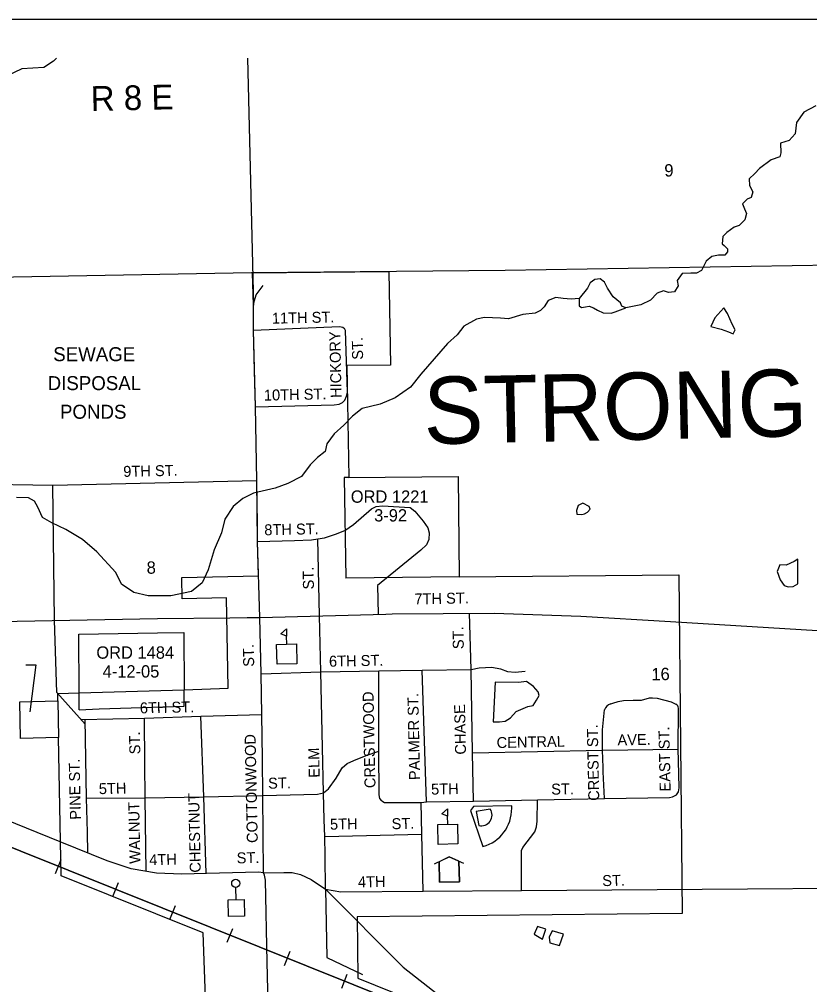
# Model space of a CAD drawing. Extents: x 77.09 to 81.5, y -9.48 to -5.47.
# Drawn here: x 78.995 to 79.956, y -6.709 to -5.536 of the extents above; entities that cross this region are included whole.
import ezdxf

# ---------------------------------------------------------------- set-up
doc = ezdxf.new("R2010")
doc.units = 0
for name, color, linetype in [('PL City City Hall', 7, 'Continuous'), ('PL City City Limits and Fill', 7, 'Continuous'), ('PL City City Name', 7, 'Continuous'), ('PL City K Route', 7, 'Continuous'), ('PL City Lakes', 7, 'Continuous'), ('PL City Local Rd Street Names', 7, 'Continuous'), ('PL City Local Roads', 7, 'Continuous'), ('PL City Map Border', 7, 'Continuous'), ('PL City Ordinance', 7, 'Continuous'), ('PL City Post Office', 7, 'Continuous'), ('PL City Railroads', 7, 'Continuous'), ('PL City Range and TWP Numbers', 7, 'Continuous'), ('PL City Schools', 7, 'Continuous'), ('PL City Section Lines', 7, 'Continuous'), ('PL City Sewage Disposal', 7, 'Continuous'), ('PL City Sports Complex', 7, 'Continuous'), ('PL City Tributaries', 7, 'Continuous'), ('PL City US Highway', 7, 'Continuous')]:
    doc.layers.add(name, color=color, linetype=linetype)

msp = doc.modelspace()

# ---------------------------------------------------------------- linework, layer by layer
at = {"layer": 'PL City City Hall'}
for p, q in [((79.4998, -6.5622), (79.5177, -6.5539)), ((79.5177, -6.5539), (79.5349, -6.5615))]:
    msp.add_line(p, q, dxfattribs=at)
for points in [[(79.5099, -6.5844), (79.5059, -6.5845), (79.5054, -6.5596)], [(79.5295, -6.5591), (79.5301, -6.584), (79.5097, -6.5844)]]:
    msp.add_lwpolyline(points, dxfattribs=at)
msp.add_lwpolyline([(79.5177, -6.5539), (79.5055, -6.5597), (79.506, -6.5846), (79.5301, -6.5841), (79.5296, -6.5592)], close=True, dxfattribs=at)
at = {"layer": 'PL City City Limits and Fill'}
for p, q in [((79.2786, -5.8439), (79.4443, -5.8423)), ((79.4443, -5.8423), (79.4463, -5.9561)), ((79.4463, -5.9561), (79.3932, -5.9566)), ((79.3932, -5.9566), (79.3956, -6.0928)), ((79.3956, -6.0928), (79.5286, -6.0915)), ((79.5286, -6.0915), (79.5298, -6.2135)), ((79.1925, -6.214), (79.2857, -6.212)), ((79.193, -6.2402), (79.1925, -6.214)), ((79.5298, -6.2135), (79.7971, -6.2108)), ((79.7971, -6.2108), (79.8012, -6.6227)), ((79.2469, -6.2391), (79.193, -6.2402)), ((79.2489, -6.3489), (79.2469, -6.2391)), ((79.0674, -6.3545), (79.067, -6.2831)), ((79.1948, -6.2811), (79.1952, -6.3506)), ((79.1952, -6.3506), (79.2489, -6.3489)), ((79.0415, -6.3553), (79.0674, -6.3545)), ((79.0417, -6.3641), (79.0415, -6.3553)), ((78.9953, -6.3655), (79.0417, -6.3641)), ((78.9961, -6.41), (78.9953, -6.3655)), ((79.0425, -6.4086), (78.9961, -6.41)), ((79.0457, -6.5769), (79.0425, -6.4086)), ((79.2184, -6.6462), (79.0457, -6.5769)), ((79.8012, -6.6227), (79.4056, -6.6266)), ((79.4056, -6.6266), (79.4064, -6.7012)), ((79.2247, -6.8184), (79.2184, -6.6462)), ((79.4064, -6.7012), (79.5167, -6.7454))]:
    msp.add_line(p, q, dxfattribs=at)
for points in [[(79.2857, -6.212), (79.2845, -6.1706), (79.2837, -6.0961), (79.2822, -6.0068), (79.2798, -5.9134), (79.2795, -5.8832), (79.2786, -5.8439)], [(79.067, -6.2831), (79.1629, -6.2813), (79.1948, -6.2811)]]:
    msp.add_lwpolyline(points, dxfattribs=at)
at = {"layer": 'PL City K Route'}
msp.add_lwpolyline([(79.2977, -6.749), (79.2963, -6.6819), (79.2941, -6.5822), (79.293, -6.5759), (79.2917, -6.5734), (79.2856, -6.5726), (79.2224, -6.574), (79.1925, -6.5747), (79.1615, -6.5737), (79.131, -6.5683), (79.1016, -6.5588), (79.0446, -6.5357), (78.8542, -6.4584), (78.6411, -6.3733), (78.6349, -6.3706), (78.6013, -6.3561), (78.5796, -6.3441), (78.5757, -6.3414), (78.5691, -6.3367), (78.5543, -6.3262), (78.5461, -6.3191), (78.5403, -6.314), (78.5015, -6.276)], dxfattribs=at)
at = {"layer": 'PL City Lakes'}
for points in [[(79.6759, -5.8749), (79.676, -5.8811), (79.676, -5.8838), (79.6788, -5.8858), (79.6836, -5.8851), (79.688, -5.8843), (79.6934, -5.8863), (79.6983, -5.889), (79.7049, -5.8923), (79.7147, -5.8929), (79.7196, -5.8914), (79.7325, -5.8864), (79.7276, -5.8844), (79.7259, -5.8803), (79.7171, -5.8728), (79.7104, -5.8626), (79.7065, -5.8551), (79.7015, -5.851), (79.695, -5.8518), (79.6891, -5.856), (79.686, -5.8623)], [(79.8519, -5.8865), (79.8407, -5.8984), (79.836, -5.9089), (79.8485, -5.9121), (79.8573, -5.9154), (79.8633, -5.9181), (79.8654, -5.9132), (79.862, -5.9064), (79.8564, -5.8934)], [(79.6804, -6.1238), (79.6745, -6.1267), (79.6724, -6.1329), (79.673, -6.137), (79.679, -6.1376), (79.6822, -6.1369), (79.686, -6.1348), (79.6892, -6.1313), (79.688, -6.1278)], [(79.942, -6.1921), (79.9372, -6.1949), (79.9275, -6.1992), (79.9199, -6.1986), (79.9168, -6.2069), (79.9202, -6.2172), (79.9252, -6.2241), (79.9301, -6.2254), (79.936, -6.2253), (79.942, -6.2217), (79.9418, -6.21)], [(79.5737, -6.3414), (79.5712, -6.3897), (79.5788, -6.3896), (79.5858, -6.3888), (79.5923, -6.3846), (79.5992, -6.3769), (79.6132, -6.3711), (79.6197, -6.3697), (79.6239, -6.3634), (79.6271, -6.3578), (79.626, -6.353), (79.6204, -6.3469), (79.6116, -6.3408), (79.6019, -6.3417)], [(79.6251, -6.6386), (79.6209, -6.6476), (79.6313, -6.6537), (79.6354, -6.6419)], [(79.6431, -6.6438), (79.6394, -6.6515), (79.64, -6.6584), (79.652, -6.6616), (79.6567, -6.6478)]]:
    msp.add_lwpolyline(points, close=True, dxfattribs=at)
at = {"layer": 'PL City Local Roads'}
for points in [[(79.2798, -5.9134), (79.2795, -5.8832), (79.2808, -5.8774), (79.2829, -5.8706), (79.2912, -5.8594)], [(79.2798, -5.9134), (79.3843, -5.9089), (79.3883, -5.9097), (79.3904, -5.9113)], [(79.2822, -6.0068), (79.2807, -5.963), (79.2798, -5.9134)], [(79.3909, -5.9986), (79.3928, -5.9938), (79.3939, -5.9887), (79.3915, -5.9139), (79.3904, -5.9113)], [(78.3482, -5.9417), (78.368, -5.9483), (78.4544, -6.0504), (78.4941, -6.0875), (78.5415, -6.1218), (78.7045, -6.1311), (78.7417, -6.133), (78.7936, -6.1227), (78.839, -6.1189), (78.903, -6.1078), (78.9373, -6.1004), (79.0354, -6.1018)], [(79.2822, -6.0068), (79.3776, -6.0044), (79.3837, -6.0034), (79.3877, -6.0015), (79.3909, -5.9986)], [(79.2837, -6.0961), (79.2822, -6.0068)], [(79.0354, -6.1018), (79.2837, -6.0961)], [(79.0377, -6.2662), (79.0354, -6.1018)], [(79.2845, -6.1706), (79.2844, -6.1492), (79.2837, -6.0961)], [(79.358, -6.167), (79.3662, -6.1658), (79.3792, -6.1615), (79.3907, -6.157), (79.4013, -6.1496), (79.4231, -6.1307), (79.4287, -6.1277), (79.4365, -6.1269), (79.4703, -6.1291), (79.4759, -6.1336), (79.486, -6.1456), (79.4916, -6.1538), (79.4934, -6.1599), (79.4929, -6.1679), (79.49, -6.1746), (79.4833, -6.181), (79.4306, -6.2241), (79.4314, -6.2588)], [(79.2845, -6.1706), (79.3297, -6.1693), (79.3502, -6.1682), (79.358, -6.167)], [(79.2872, -6.2627), (79.2845, -6.1706)], [(79.36, -6.2608), (79.358, -6.167)], [(79.0403, -6.3538), (79.0377, -6.2662)], [(79.289, -6.3312), (79.2872, -6.2627)], [(79.3616, -6.3289), (79.36, -6.2608)], [(79.5443, -6.326), (79.5422, -6.2576)], [(79.5443, -6.326), (79.5541, -6.3241), (79.5696, -6.3233), (79.58, -6.3252), (79.5885, -6.3286), (79.5981, -6.3292), (79.6101, -6.3281)], [(79.289, -6.3312), (79.3616, -6.3289)], [(79.2899, -6.3807), (79.289, -6.3312)], [(79.3616, -6.3289), (79.4319, -6.3278)], [(79.3649, -6.4761), (79.3636, -6.4207), (79.3616, -6.3289)], [(79.4319, -6.3278), (79.4849, -6.3269)], [(79.4323, -6.4255), (79.4319, -6.3278)], [(79.4849, -6.3269), (79.5443, -6.326)], [(79.49, -6.4871), (79.4849, -6.3269)], [(79.5462, -6.4274), (79.5443, -6.326)], [(79.0403, -6.3538), (79.075, -6.3923)], [(79.7142, -6.3678), (79.7167, -6.367), (79.7233, -6.3648), (79.7296, -6.3638), (79.7413, -6.3634), (79.7518, -6.3632), (79.7615, -6.3606), (79.7652, -6.3603), (79.7705, -6.3608), (79.7876, -6.3652), (79.7933, -6.3681)], [(79.147, -6.385), (79.2154, -6.3829)], [(79.2154, -6.3829), (79.2899, -6.3807)], [(79.2193, -6.4809), (79.2154, -6.3829)], [(79.2911, -6.4793), (79.2907, -6.4347), (79.2899, -6.3807)], [(79.704, -6.4242), (79.7043, -6.3992), (79.7065, -6.3752)], [(79.7963, -6.4229), (79.7968, -6.3729)], [(79.07, -6.3867), (79.147, -6.385)], [(79.0766, -6.4826), (79.0749, -6.3866)], [(79.1479, -6.482), (79.1473, -6.4409), (79.147, -6.385)], [(79.3649, -6.4761), (79.3707, -6.4713), (79.3803, -6.458), (79.3875, -6.4455), (79.3936, -6.4405), (79.4016, -6.4365), (79.4168, -6.4306), (79.4323, -6.4255)], [(79.4359, -6.4857), (79.4335, -6.4828), (79.4325, -6.4785), (79.4323, -6.4255)], [(79.5462, -6.4274), (79.704, -6.4242)], [(79.5472, -6.486), (79.5462, -6.4274)], [(79.704, -6.4242), (79.7963, -6.4229)], [(79.7067, -6.483), (79.7051, -6.4506), (79.7049, -6.4453), (79.704, -6.4242)], [(79.7855, -6.4815), (79.7895, -6.4809), (79.7941, -6.4783), (79.7967, -6.4748), (79.7975, -6.4697), (79.7967, -6.437), (79.7963, -6.4229)], [(79.2911, -6.4793), (79.3574, -6.4777), (79.3649, -6.4761)], [(79.3663, -6.5289), (79.3656, -6.5088), (79.3649, -6.4761)], [(79.0766, -6.4826), (79.1479, -6.482)], [(79.078, -6.5492), (79.0778, -6.5239), (79.0766, -6.4826)], [(79.1479, -6.482), (79.2193, -6.4809)], [(79.1491, -6.5715), (79.1479, -6.482)], [(79.2193, -6.4809), (79.2911, -6.4793)], [(79.2221, -6.574), (79.2193, -6.4809)], [(79.2917, -6.5734), (79.2911, -6.4793)], [(79.4359, -6.4857), (79.4391, -6.4876), (79.4476, -6.4879), (79.4836, -6.4876)], [(79.4836, -6.4876), (79.49, -6.4871)], [(79.4845, -6.5264), (79.4836, -6.4876)], [(79.49, -6.4871), (79.5472, -6.486)], [(79.5472, -6.486), (79.6252, -6.4845)], [(79.6058, -6.5945), (79.6055, -6.5523), (79.6058, -6.5462), (79.6074, -6.5424), (79.6218, -6.5233), (79.6239, -6.5174), (79.6247, -6.5105), (79.6252, -6.4845)], [(79.6252, -6.4845), (79.7067, -6.483)], [(79.7067, -6.483), (79.7855, -6.4815)], [(79.3663, -6.5289), (79.4845, -6.5264)], [(79.3673, -6.5929), (79.367, -6.5524), (79.3663, -6.5289)], [(79.486, -6.5954), (79.4845, -6.5264)], [(79.2917, -6.5734), (79.3166, -6.5727), (79.3268, -6.5729), (79.3369, -6.5753), (79.3499, -6.5812), (79.3673, -6.5929)], [(79.3673, -6.5929), (79.4619, -6.6878), (79.5066, -6.7233), (79.5487, -6.7481), (79.685, -6.8015), (80.3053, -7.0509), (80.854, -7.2674), (80.9098, -7.2837), (80.9234, -7.2876)], [(79.3673, -6.5929), (79.3859, -6.5962), (79.486, -6.5954)], [(79.3673, -6.5929), (79.3688, -6.6762), (79.4122, -6.697)], [(79.486, -6.5954), (79.6058, -6.5945)], [(79.6058, -6.5945), (80.2654, -6.5898)]]:
    msp.add_lwpolyline(points, dxfattribs=at)
for centre, radius, start, end in [((79.7176, -6.3791), 0.0118, 106.5653, 160.8751), ((79.7904, -6.3739), 0.00651, 8.8725, 63.1823)]:
    msp.add_arc(centre, radius, start, end, dxfattribs=at)
at = {"layer": 'PL City Map Border'}
msp.add_lwpolyline([(77.0882, -9.4182), (77.0882, -5.5356), (80.9707, -5.5356), (80.9707, -9.4182), (77.0882, -9.4182)], dxfattribs=at)
at = {"layer": 'PL City Ordinance'}
for p, q in [((79.39, -6.0928), (79.3921, -6.2148)), ((79.3956, -6.0928), (79.39, -6.0928)), ((79.5298, -6.2134), (79.3921, -6.2148)), ((79.0674, -6.3545), (79.1952, -6.3506)), ((79.0675, -6.3749), (79.0674, -6.3545)), ((79.1954, -6.3705), (79.1952, -6.3506)), ((79.0417, -6.3641), (79.0425, -6.4086))]:
    msp.add_line(p, q, dxfattribs=at)
for points in [[(79.0027, -6.3204), (79.0149, -6.3204), (79.0075, -6.3774)], [(79.0675, -6.3749), (79.0919, -6.3737), (79.1954, -6.3705)]]:
    msp.add_lwpolyline(points, dxfattribs=at)
at = {"layer": 'PL City Post Office'}
msp.add_line((79.2587, -6.6064), (79.2583, -6.5906), dxfattribs=at)
msp.add_lwpolyline([(79.2492, -6.6264), (79.2488, -6.6061), (79.2683, -6.6056), (79.2688, -6.626)], close=True, dxfattribs=at)
msp.add_ellipse((79.258, -6.586), major_axis=(0.00348, 0.00348), ratio=0.999554, dxfattribs=at)
at = {"layer": 'PL City Railroads'}
for p, q in [((79.0388, -6.574), (79.0457, -6.5569)), ((79.1084, -6.6019), (79.1153, -6.5848)), ((79.178, -6.6298), (79.1849, -6.6128)), ((79.2476, -6.6577), (79.2545, -6.6407)), ((79.3173, -6.6857), (79.3241, -6.6686)), ((79.3869, -6.7136), (79.3937, -6.6965))]:
    msp.add_line(p, q, dxfattribs=at)
for points in [[(80.9234, -7.3147), (80.8514, -7.291), (78.5314, -6.3604), (78.4668, -6.3383), (78.4006, -6.3219), (78.3332, -6.3114), (78.2651, -6.3069), (78.2323, -6.3068), (77.3143, -6.3204), (77.2568, -6.3292), (77.2004, -6.3439), (77.1458, -6.3643), (77.1355, -6.3689)], [(78.5314, -6.3604), (80.8514, -7.291)]]:
    msp.add_lwpolyline(points, dxfattribs=at)
at = {"layer": 'PL City Schools'}
for p, q in [((79.32, -6.2953), (79.3197, -6.2854)), ((79.5159, -6.5142), (79.5157, -6.5043))]:
    msp.add_line(p, q, dxfattribs=at)
for points in [[(79.3197, -6.2854), (79.3127, -6.2827), (79.3196, -6.2765)], [(79.3083, -6.3197), (79.3078, -6.2955), (79.3319, -6.295), (79.3324, -6.3191)], [(79.5157, -6.5043), (79.5087, -6.5016), (79.5156, -6.4954)], [(79.5043, -6.5386), (79.5038, -6.5145), (79.5279, -6.5139), (79.5284, -6.5381)]]:
    msp.add_lwpolyline(points, close=True, dxfattribs=at)
at = {"layer": 'PL City Section Lines'}
for points in [[(79.2724, -5.5829), (79.2795, -5.8832)], [(80.9234, -5.8222), (80.7705, -5.8232), (80.565, -5.8276), (80.3626, -5.8299), (79.9847, -5.8346), (79.5858, -5.8409), (79.2771, -5.8439), (78.7871, -5.8526), (78.5346, -5.8606), (78.1217, -5.8701), (77.7308, -5.8653), (77.5256, -5.8669), (77.3244, -5.8681), (77.1355, -5.8697)]]:
    msp.add_lwpolyline(points, dxfattribs=at)
at = {"layer": 'PL City Sports Complex'}
for p, q in [((79.5438, -6.4973), (79.5588, -6.5414)), ((79.5937, -6.4946), (79.5937, -6.4916))]:
    msp.add_line(p, q, dxfattribs=at)
for points in [[(79.5937, -6.4916), (79.5473, -6.4924), (79.5438, -6.4973)], [(79.5676, -6.4957), (79.5505, -6.4985)], [(79.5505, -6.4985), (79.5536, -6.5156)]]:
    msp.add_lwpolyline(points, dxfattribs=at)
for centre, radius, start, end in [((79.5567, -6.5029), 0.0131, 256.4108, 33.4416), ((79.546, -6.4954), 0.0477, 285.5087, 0.9955)]:
    msp.add_arc(centre, radius, start, end, dxfattribs=at)
at = {"layer": 'PL City Tributaries'}
for points in [[(79.04, -5.5829), (79.0362, -5.5863), (79.0244, -5.5941), (78.9978, -5.5959), (78.9801, -5.6045), (78.9753, -5.6149), (78.9674, -5.6267), (78.9593, -5.6296), (78.9398, -5.6299), (78.9252, -5.635), (78.9037, -5.6464), (78.8732, -5.6772), (78.8474, -5.6928), (78.8384, -5.7047), (78.8189, -5.7091), (78.7944, -5.7067), (78.7818, -5.6959), (78.7809, -5.6752), (78.786, -5.6537), (78.7836, -5.6372), (78.7778, -5.6166), (78.7661, -5.5982), (78.7574, -5.5949)], [(79.9636, -5.6406), (79.9491, -5.6484), (79.94, -5.6609), (79.9386, -5.6748), (79.9312, -5.6831), (79.9209, -5.6861), (79.9211, -5.6978), (79.9201, -5.7026), (79.9093, -5.7063), (79.8953, -5.7168), (79.8895, -5.7231), (79.8825, -5.7295), (79.8832, -5.7377), (79.8871, -5.7452), (79.885, -5.7522), (79.8802, -5.7543), (79.8743, -5.7599), (79.8771, -5.7661), (79.8794, -5.7716), (79.8773, -5.7792), (79.8704, -5.7862), (79.8645, -5.7884), (79.8553, -5.7947), (79.8505, -5.7996), (79.8496, -5.8086), (79.8523, -5.8106), (79.8562, -5.8147), (79.8563, -5.8182), (79.8531, -5.8224), (79.8455, -5.8225), (79.8373, -5.824), (79.8304, -5.8296), (79.8246, -5.8408), (79.8187, -5.8443), (79.8116, -5.8444), (79.8013, -5.8446), (79.7949, -5.853), (79.7961, -5.8598), (79.7919, -5.8668), (79.7843, -5.8676), (79.7783, -5.8656), (79.7708, -5.8685), (79.7627, -5.8769), (79.7509, -5.8826), (79.7325, -5.8864)], [(79.6759, -5.8749), (79.6661, -5.8757), (79.6563, -5.8752), (79.6476, -5.8739), (79.6379, -5.8775), (79.6331, -5.8852), (79.6289, -5.8894), (79.6224, -5.893), (79.6072, -5.8946), (79.59, -5.8997), (79.5802, -5.8991), (79.5606, -5.8981), (79.5509, -5.9003), (79.5353, -5.9088), (79.5273, -5.9193), (79.5155, -5.9298), (79.5075, -5.9389), (79.483, -5.9669), (79.4708, -5.983), (79.452, -5.9957), (79.4337, -6.0036), (79.412, -6.0087), (79.4002, -6.0179), (79.3895, -6.0291), (79.3778, -6.0396), (79.3687, -6.0515), (79.3667, -6.0612), (79.3576, -6.0682), (79.3485, -6.0774), (79.3379, -6.0913), (79.3212, -6.0999), (79.3061, -6.1056), (79.2796, -6.1116), (79.2667, -6.118), (79.2549, -6.1278), (79.2448, -6.1432), (79.2407, -6.1598), (79.2318, -6.1806), (79.2246, -6.2049), (79.2173, -6.2208), (79.2044, -6.2314), (79.179, -6.2366), (79.1513, -6.2364), (79.1339, -6.2325), (79.119, -6.2224), (79.1123, -6.208), (79.0891, -6.1829), (79.0715, -6.168), (79.0512, -6.1559), (79.0343, -6.1479), (79.0228, -6.1412), (79.0171, -6.1288), (79.0132, -6.1213), (79.0061, -6.1173), (78.9914, -6.1168)]]:
    msp.add_lwpolyline(points, dxfattribs=at)
at = {"layer": 'PL City US Highway'}
msp.add_lwpolyline([(78.5015, -6.276), (78.5637, -6.275), (78.5894, -6.2746), (78.6289, -6.274), (79.1627, -6.2639), (79.2508, -6.2633), (79.2718, -6.2628), (79.2872, -6.2627), (79.4406, -6.2586), (79.4482, -6.2584), (79.5723, -6.2574), (79.6777, -6.2611), (79.7871, -6.2678), (80.5946, -6.3172), (80.6629, -6.3187), (80.7001, -6.3177), (80.7434, -6.3149), (80.7928, -6.3097), (80.8235, -6.3054), (80.8541, -6.3002), (80.8966, -6.2913), (80.9234, -6.2845)], dxfattribs=at)

# ---------------------------------------------------------------- texts
at = {"layer": 'PL City City Name'}
msp.add_text('STRONG CITY', height=0.08163, rotation=1.2504, dxfattribs=at).set_placement((79.4872, -6.0523))
at = {"layer": 'PL City Local Rd Street Names'}
for s, rotation, p in [('11TH ST.', 1.2348, (79.3021, -5.9057)), ('HICKORY', 91.192, (79.3868, -5.9958)), ('ST.', 91.192, (79.413, -5.9493)), ('10TH ST.', 1.2314, (79.2924, -5.9992)), ('9TH ST.', 1.2314, (79.1213, -6.0919)), ('8TH ST.', 1.2278, (79.2929, -6.1629)), ('ST.', 91.202, (79.3532, -6.2286)), ('7TH ST.', 1.222, (79.4755, -6.247)), ('ST.', 91.195, (79.5355, -6.3012)), ('ST.', 91.205, (79.2805, -6.3226)), ('6TH ST.', 1.2215, (79.3716, -6.3227)), ('CRESTWOOD', 91.1961, (79.4281, -6.4701)), ('PALMER ST.', 91.193, (79.4823, -6.4603)), ('6TH ST.', 1.238, (79.1415, -6.3794)), ('CHASE', 91.192, (79.5382, -6.4294)), ('CREST ST.', 91.1908, (79.7003, -6.4856)), ('ST.', 91.2179, (79.142, -6.429)), ('COTTONWOOD', 91.2071, (79.2849, -6.5368)), ('CENTRAL', 1.2161, (79.5755, -6.4216)), ('AVE.', 1.2144, (79.7225, -6.4184)), ('EAST ST.', 91.1946, (79.7871, -6.4743)), ('ELM', 91.2005, (79.3602, -6.4575)), ('PINE ST.', 91.2281, (79.0697, -6.5085)), ('5TH', 1.2483, (79.0916, -6.4776)), ('ST.', 1.2274, (79.2975, -6.471)), ('5TH', 1.216, (79.4958, -6.4782)), ('ST.', 1.2144, (79.6419, -6.4782)), ('CHESTNUT', 91.2138, (79.2155, -6.5729)), ('WALNUT', 91.2222, (79.1421, -6.5621)), ('5TH', 1.2227, (79.3728, -6.5208)), ('ST.', 1.2182, (79.4478, -6.5202)), ('ST.', 1.2338, (79.2593, -6.5618)), ('4TH', 1.2438, (79.1529, -6.564)), ('4TH', 1.2211, (79.4068, -6.591)), ('ST.', 1.2121, (79.704, -6.5894))]:
    msp.add_text(s, height=0.0133, rotation=rotation, dxfattribs=at).set_placement(p)
at = {"layer": 'PL City Ordinance'}
for s, p in [('ORD 1221', (79.398, -6.1233)), ('3-92', (79.4264, -6.1461)), ('ORD 1484', (79.0885, -6.3129)), ('4-12-05', (79.0961, -6.3358))]:
    msp.add_text(s, height=0.01496, dxfattribs=at).set_placement(p)
at = {"layer": 'PL City Range and TWP Numbers'}
msp.add_text('R 8 E', height=0.0301, rotation=1.2409, dxfattribs=at).set_placement((79.0819, -5.6471))
at = {"layer": 'PL City Section Lines'}
for s, rotation, p in [('9', 1.2479, (79.7796, -5.7268)), ('8', 1.2496, (79.1498, -6.2097)), ('16', 1.2281, (79.7638, -6.3393))]:
    msp.add_text(s, height=0.015, rotation=rotation, dxfattribs=at).set_placement(p)
at = {"layer": 'PL City Sewage Disposal'}
for s, p in [('SEWAGE', (79.036, -5.9512)), ('DISPOSAL', (79.0292, -5.9864)), ('PONDS', (79.0442, -6.0212))]:
    msp.add_text(s, height=0.017, dxfattribs=at).set_placement(p)

doc.saveas('drawing.dxf')
